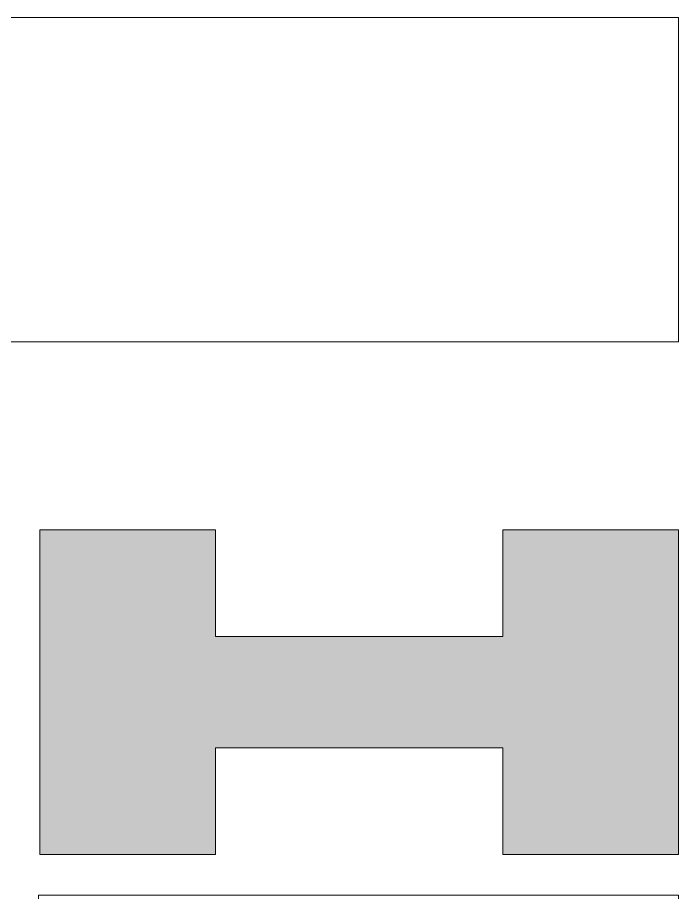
# Model space of a CAD drawing. Header units: millimetres. Extents: x 0 to 400063, y 963 to 238763.
# Drawn here: x 67447.7 to 67678.4, y 111412 to 111717.7 of the extents above; entities that cross this region are included whole.
import ezdxf

# ---------------------------------------------------------------- set-up
doc = ezdxf.new("R2010")
doc.units = ezdxf.units.MM
doc.header["$LTSCALE"] = 40
doc.layers.add('로고', color=7, linetype='Continuous')

# ---------------------------------------------------------------- blocks, each defined once
blk = doc.blocks.new('block 9')
at = {"layer": '로고'}
h = blk.add_hatch(color=40, dxfattribs=at)
h.dxf.hatch_style = 2
h.paths.add_polyline_path([(61.518, -132.479), (61.518, -135.091), (54.481, -135.091), (54.481, -132.479), (50.181, -132.479), (50.181, -140.428), (54.481, -140.428), (54.481, -137.817), (61.518, -137.817), (61.518, -140.428), (65.818, -140.428), (65.818, -132.479)])
at = {"layer": '로고', "lineweight": 0}
for points in [[(42.434, -153.44), (42.434, -127.869), (65.818, -127.869), (65.818, -119.92), (42.434, -119.92), (34.484, -119.92), (34.484, -127.869), (34.484, -153.44), (34.484, -161.389), (42.434, -161.389), (57.869, -161.389), (65.818, -161.389), (65.818, -153.44), (65.818, -147.382), (65.818, -141.428), (57.869, -141.428), (50.151, -141.428), (50.151, -147.382), (57.869, -147.382), (57.869, -153.44), (42.434, -153.44)], [(61.518, -132.479), (61.518, -135.091), (54.481, -135.091), (54.481, -132.479), (50.181, -132.479), (50.181, -140.428), (54.481, -140.428), (54.481, -137.817), (61.518, -137.817), (61.518, -140.428), (65.818, -140.428), (65.818, -132.479), (61.518, -132.479)]]:
    blk.add_lwpolyline(points, dxfattribs=at)
blk = doc.blocks.new('block 6')
at = {"layer": '로고'}
blk.add_blockref('block 9', (0, 0), dxfattribs=at)

msp = doc.modelspace()

# ---------------------------------------------------------------- linework, layer by layer
at = {"layer": '로고', "lineweight": 0}
for p, q in [((67231.77, 111717.68), (67678.4, 111717.68)), ((67678.4, 111717.68), (67678.4, 111604.37)), ((67678.4, 111604.37), (67345.09, 111604.37))]:
    msp.add_line(p, q, dxfattribs=at)

# ---------------------------------------------------------------- block references
at = {"layer": '로고', "lineweight": 0, "xscale": 14.2535305606958, "yscale": 14.2535305606958, "zscale": 14.2535305606958}
msp.add_blockref('block 6', (66740.25, 113426.96), dxfattribs=at)

doc.saveas('drawing.dxf')
